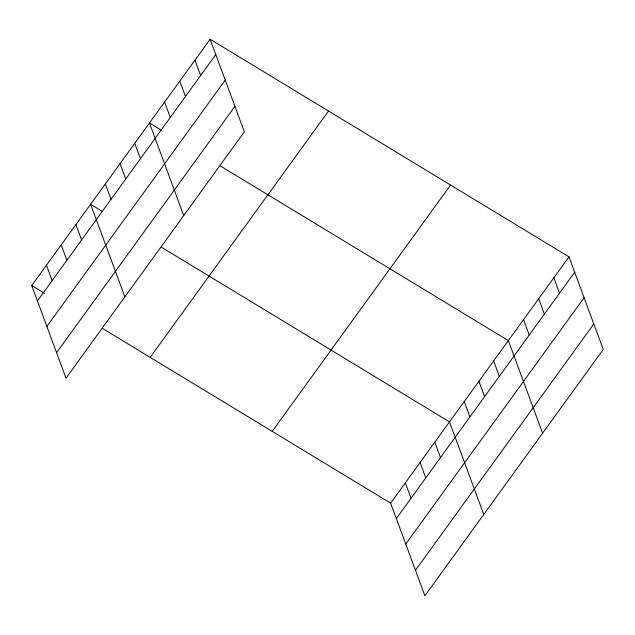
<?xml version="1.0" encoding="UTF-8"?>
<svg xmlns="http://www.w3.org/2000/svg" width="635" height="635" viewBox="0 0 635 635"><rect width="100%" height="100%" fill="white"/><g stroke="black" fill="none" stroke-linecap="round" stroke-linejoin="round"><path stroke-width="0.95" d="M210.106 39.235L244.364 131.826L66 378.15L31.75 285.559L210.106 39.235L569 256.85L603.25 349.44L424.894 595.765L390.636 503.174L102.806 328.644M37.441 300.934L215.797 54.61M46.863 326.414L225.227 80.097M56.578 352.671L234.934 106.347M150.185 357.37L328.541 111.046M272.209 431.356L450.564 185.039M390.636 503.174L569 256.85M396.327 518.549L574.691 272.224M405.757 544.028L584.113 297.712M415.465 570.286L593.82 323.961M161.314 130.167L149.463 122.984L183.721 215.575M220.528 166.076L508.357 340.598L542.607 433.189M102.449 211.455L90.607 204.272L124.857 296.863M161.671 247.356L449.501 421.886L483.751 514.477M31.75 285.559L44.442 293.251M553.839 277.789L559.53 293.164M538.678 298.728L544.37 314.103M523.518 319.659L529.209 335.042M493.641 360.918L499.332 376.301M478.925 381.246L484.616 396.621M464.217 401.566L469.9 416.941M434.784 442.206L440.476 457.581M420.068 462.526L425.76 477.901M405.352 482.846L411.043 498.229M194.945 60.174L200.636 75.549M179.784 81.113L185.476 96.488M164.624 102.044L170.315 117.427M134.755 143.304L140.438 158.686M120.039 163.632L125.722 179.006M105.323 183.952L111.014 199.326M75.89 224.592L81.582 239.966M61.182 244.912L66.865 260.286M46.466 265.232L52.149 280.614"/></g></svg>
